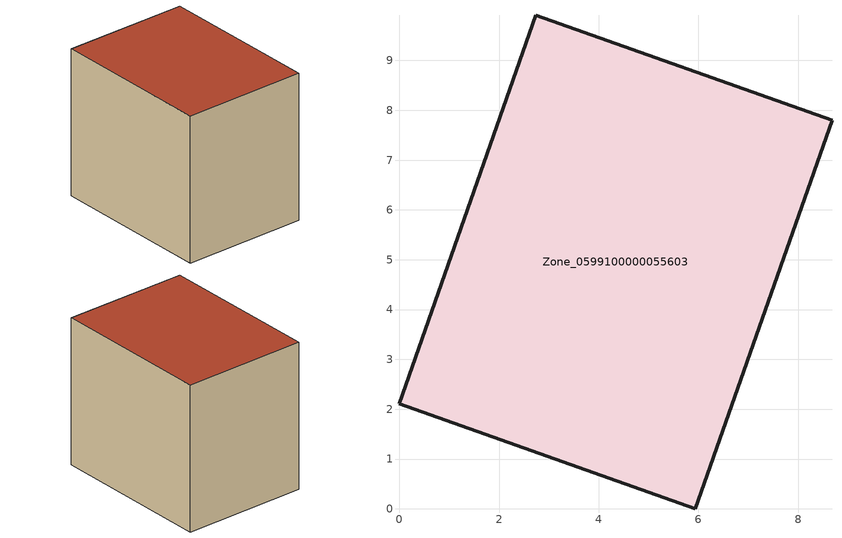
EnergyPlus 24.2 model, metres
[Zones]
Zone_0599100000055603
 floor ground (C_G): 0,2.11 2.73,9.91 8.68,7.8 5.94,0 z0.57
 wall outside (C_F): 2.73,9.91 0,2.11 5.94,0 8.68,7.8 2.73,9.91 z0.57:8.02
 roof outside (C_R): 5.94,0 8.68,7.8 2.73,9.91 0,2.11 z8.02
[BUILDING]
Pand.0599100000055603: North Axis=0; Terrain=City; Loads Convergence Tolerance Value=0.04; Temperature Convergence Tolerance Value=0.4; Solar Distribution=FullExterior; Maximum Number of Warmup Days=25; Minimum Number of Warmup Days=1
[Site:Location]
Rotterdam.The.Hague.AP_ZH_NLD Design_Conditions: Latitude=51.96; Longitude=4.45; Time Zone=1; Elevation=-4.5
[SITE:GROUNDTEMPERATURE:BUILDINGSURFACE]
18, 18, 18, 18, 18, 18, 18, 18, 18, 18, 18, 18
[MATERIAL] Thermal Absorptance=0.9; Solar Absorptance=0.7; Visible Absorptance=0.7
Name | Roughness | Thickness | Conductivity | Density | Specific Heat
G.TC.1965-1974 | MediumSmooth | 0.15 | 0.882353 | 540 | 1210
F.TC.1965-1974 | Rough | 0.3 | 0.697674 | 1920 | 840
R.TC.1965-1974 | MediumRough | 0.2 | 0.232558 | 1500 | 1000
[CONSTRUCTION]
C_G: G.TC.1965-1974
C_F: F.TC.1965-1974
C_R: R.TC.1965-1974
[ZONE]
Zone_0599100000055603: Type=1; Multiplier=1; Ceiling Height=Autocalculate; Volume=Autocalculate; Floor Area=autocalculate; Part of Total Floor Area=Yes
[ZONEINFILTRATION:DESIGNFLOWRATE]
Infil_Zone_0599100000055603: Zone or ZoneList or Space or SpaceList=Zone_0599100000055603; Schedule=AlwaysOn; Design Flow Rate Calculation Method=Flow/Area; Flow Rate per Floor Area=0.003; Constant Term Coefficient=1; Temperature Term Coefficient=0; Velocity Term Coefficient=0; Velocity Squared Term Coefficient=0
[HVACTEMPLATE:ZONE:IDEALLOADSAIRSYSTEM]
Zone_0599100000055603: Maximum Heating Supply Air Temperature=50; Minimum Cooling Supply Air Temperature=13; Maximum Heating Supply Air Humidity Ratio=0.0156; Minimum Cooling Supply Air Humidity Ratio=0.0077; Heating Limit=NoLimit; Cooling Limit=NoLimit; Dehumidification Control Type=ConstantSensibleHeatRatio; Cooling Sensible Heat Ratio=0.7; Dehumidification Setpoint=60; Humidification Control Type=None; Humidification Setpoint=30; Outdoor Air Method=None; Outdoor Air Flow Rate per Person=0.00944; Outdoor Air Flow Rate per Zone Floor Area=0; Outdoor Air Flow Rate per Zone=0; Demand Controlled Ventilation Type=None; Outdoor Air Economizer Type=NoEconomizer; Heat Recovery Type=None; Sensible Heat Recovery Effectiveness=0.7; Latent Heat Recovery Effectiveness=0.65
[ZONECONTROL:THERMOSTAT]
ThermostatControl_Zone_0599100000055603: Zone or ZoneList=Zone_0599100000055603; Control Type Schedule=DualSetpointControlType; Control 1=Thermostat_Zone_0599100000055603; Temperature Difference Between Cutout And Setpoint=0
[THERMOSTATSETPOINT:DUALSETPOINT]
Thermostat_Zone_0599100000055603: Heating Setpoint Temperature Schedule=HeatingSetpoint_Zone_0599100000055603; Cooling Setpoint Temperature Schedule=CoolingSetpoint_Zone_0599100000055603
[SCHEDULE:COMPACT]
HeatingSetpoint_Zone_0599100000055603: Through: 12/31, For: AllDays, Until: 24:00, 21
CoolingSetpoint_Zone_0599100000055603: Through: 12/31, For: AllDays, Until: 24:00, 24
DualSetpointControlType: Through: 12/31, For: AllDays, Until: 24:00, 4
AlwaysOn: Through: 12/31, For: AllDays, Until: 24:00, 1
